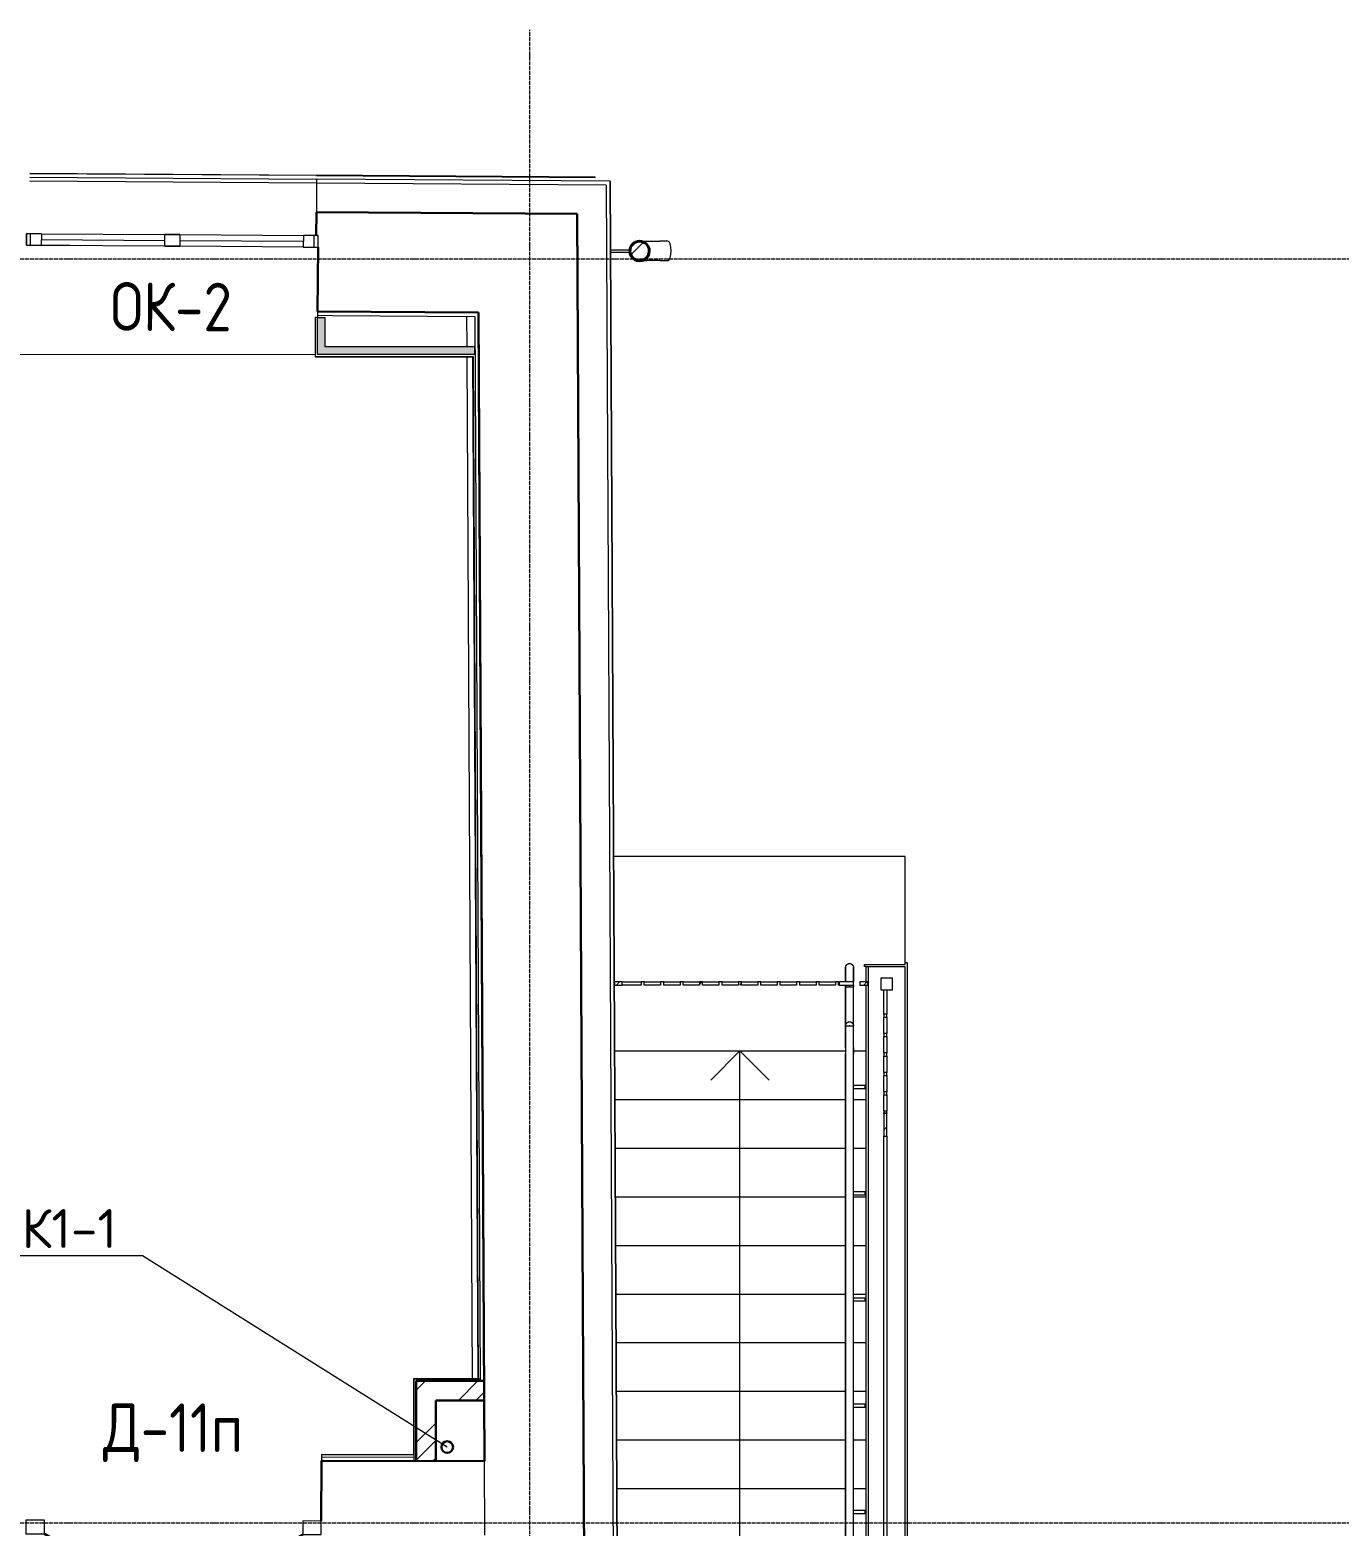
# Model space of a CAD drawing. Header units: millimetres. Extents: x -10178924 to 11692288, y -947381 to 58396.
# Drawn here: x 428 to 7164, y -55340 to -47645 of the extents above; entities that cross this region are included whole.
import ezdxf
from ezdxf import colors
from ezdxf.entities.mleader import LeaderData, LeaderLine
from ezdxf.math import Vec2, Vec3

# ---------------------------------------------------------------- set-up
doc = ezdxf.new("R2010")
doc.units = ezdxf.units.MM
doc.linetypes.add('ADSK_Линия сетки', pattern=[25, 20, -2.5, 0, -2.5])
for name, color, linetype, lineweight in [('!К1', 32, 'Continuous', 30), ('_ Окна', 7, 'Continuous', 9), ('Выноски ВК', 7, 'Continuous', 0), ('Двери', 7, 'Continuous', 9), ('Лестницы', 7, 'Continuous', 9), ('Марки дверей', 7, 'Continuous', 20), ('Марки окон', 7, 'Continuous', 20), ('Обобщенные модели', 7, 'Continuous', 18), ('Ограждение', 7, 'Continuous', 9), ('Окна', 7, 'Continuous', 9), ('Оси', 253, 'Continuous', 9), ('Перекрытие', 7, 'Continuous', 18), ('Стены внутренние', 7, 'Continuous', 18), ('Стены наружные', 7, 'Continuous', 18), ('Стены несущие', 7, 'Continuous', 30), ('Стены отделка', 7, 'Continuous', 30), ('Стены штриховка', 7, 'Continuous', 9), ('Стрелки вверх', 7, 'Continuous', 18), ('ШТРИХОВКА', 252, 'Continuous', 15)]:
    doc.layers.add(name, color=color, linetype=linetype, lineweight=lineweight)
doc.styles.add('GOST Common_2', font='GOST_Common.ttf', dxfattribs={"width": 0.9, "height": 250})
doc.styles.add('PDF ISOCPEUR', font='isocpeur.ttf')
pattern_1 = [(45, (0, 0), (-106.066, 106.066), [])]
pattern_2 = [(45, (-32053.86, -66750), (-269.4077, 269.4077), []), (45, (-31964.06, -66750), (-269.4077, 269.4077), []), (45, (-31874.26, -66750), (-269.4077, 269.4077), []), (45, (-31784.46, -66750), (-269.4077, 269.4077), [])]

# ---------------------------------------------------------------- blocks, each defined once
blk = doc.blocks.new('оси')
at = {"layer": 'Оси', "linetype": 'ADSK_Линия сетки'}
for p, q in [((9500, -2196.5), (9500, 46378)), ((-3614.3, 45200), (62615.4, 45200)), ((-3614.3, 38700), (62615.4, 38700))]:
    blk.add_line(p, q, dxfattribs=at)
blk = doc.blocks.new('Водосток - Тип 1 _карниз больше 490мм_-5145492-План 1-го этажа')
at = {"layer": 'Обобщенные модели', "lineweight": 9}
h = blk.add_hatch(dxfattribs=at)
h.set_pattern_fill('FP_21', color=256, style=0, pattern_type=2)
h.set_pattern_definition([(134.709, (43192.47, -3623.99), (-106.60335, -105.52595), [])])
h.paths.add_polyline_path([(173.7, 148.9), (173.7, 171.1), (164.1, 191.2), (144.7, 205.5), (125, 210), (102.3, 204.3), (85.9, 191.2), (76.3, 171.1), (77.4, 146.5), (85.9, 128.8), (103.3, 115), (125, 110), (146.7, 115), (164.1, 128.8), (173.6, 148.6)])
at = {"layer": 'Обобщенные модели'}
for p, q in [((75, 306.2), (75, 263.6)), ((175, 263.6), (175, 306.2)), ((120, 109.1), (120, 11)), ((130, 11), (130, 109.1))]:
    blk.add_line(p, q, dxfattribs=at)
at = {"layer": 'Обобщенные модели', "flags": 128}
for points in [[(75, 173), (75, 174.3), (75, 177), (75, 179.8), (75, 182.9), (75, 186.2), (75, 189.7), (75, 193.4), (75, 197.2), (75, 201.3), (75, 205.5), (75, 209.9), (75, 214.4), (75, 219.1), (75, 224), (75, 229), (75, 234.1), (75, 239.3), (75, 244.6), (75, 250.1), (75, 255.6), (75, 261.3), (75, 263.6)], [(175, 263.6), (175, 258), (175, 252.4), (175, 246.9), (175, 241.5), (175, 236.2), (175, 231.1), (175, 226), (175, 221.1), (175, 216.4), (175, 211.8), (175, 207.3), (175, 203), (175, 198.9), (175, 194.9), (175, 191.2), (175, 187.6), (175, 184.3), (175, 181.1), (175, 178.1), (175, 175.4), (175, 173)]]:
    blk.add_lwpolyline(points, dxfattribs=at)
at = {"layer": 'Обобщенные модели'}
for start, end in [(90, 270), (270, 90)]:
    blk.add_arc((125, 160), 52, start, end, dxfattribs=at)
at = {"layer": 'Обобщенные модели', "lineweight": 40}
for start, end in [(90, 270), (270, 90)]:
    blk.add_arc((125, 160), 50, start, end, dxfattribs=at)
at = {"layer": 'Обобщенные модели'}
for start_param, end_param in [(4.712389, 6.283185), (3.141593, 4.712389)]:
    blk.add_ellipse((125, 306.2), major_axis=(-50, 0), ratio=0.309017, start_param=start_param, end_param=end_param, dxfattribs=at)
blk = doc.blocks.new('Дверь-Alumark_двупольная с глухим окном_S70 - 1520х2200 _алюм_ост_ Д11п-6262946-План 1-го этажа')
at = {"layer": 'Двери', "lineweight": 30}
for p, q in [((-540, 190), (165.8, 597.5)), ((790, 190), (344, 447.5))]:
    blk.add_line(p, q, dxfattribs=at)
at = {"layer": 'Двери'}
for p, q in [((-635, 190), (-635, 120)), ((-540, 190), (-635, 190)), ((-540, 120), (-540, 190)), ((790, 190), (790, 120)), ((885, 190), (790, 190)), ((885, 120), (885, 190)), ((-635, 120), (-540, 120)), ((790, 120), (885, 120))]:
    blk.add_line(p, q, dxfattribs=at)
blk = doc.blocks.new('окна_rehau_двупольное_2_фрамуги - 1460х2440 _нов_-2129136-План 1-го этажа')
at = {"layer": '_ Окна', "lineweight": 18}
for p, q in [((-750, 75), (-750, 135)), ((-750, 135), (-674, 135)), ((-674, 135), (-674, 75)), ((-38, 75), (-38, 135)), ((-38, 135), (38, 135)), ((38, 135), (38, 75)), ((674, 135), (674, 75)), ((750, 135), (674, 135)), ((750, 75), (750, 135)), ((-674, 75), (-750, 75)), ((38, 75), (-38, 75)), ((674, 75), (750, 75))]:
    blk.add_line(p, q, dxfattribs=at)
at = {"layer": '_ Окна'}
for p, q in [((-730, 75), (-730, 135)), ((-674, 105), (-38, 105)), ((38, 105), (674, 105)), ((730, 75), (730, 135))]:
    blk.add_line(p, q, dxfattribs=at)
at = {"layer": 'Окна'}
for p, q in [((-750, 135), (-750, 75)), ((-674, 135), (-750, 135)), ((-674, 135), (-38, 135)), ((38, 135), (-38, 135)), ((38, 135), (674, 135)), ((750, 135), (674, 135)), ((750, 75), (750, 135)), ((-750, 75), (-674, 75)), ((-38, 75), (-674, 75)), ((-38, 75), (38, 75)), ((674, 75), (38, 75)), ((674, 75), (750, 75))]:
    blk.add_line(p, q, dxfattribs=at)
blk = doc.blocks.new('Ограждение 5 - Ограждение 1-6938385-План 1-го этажа')
at = {"layer": 'Ограждение'}
h = blk.add_hatch(dxfattribs=at)
h.set_pattern_fill('FP_23', color=256, style=0, pattern_type=2)
h.set_pattern_definition(pattern_1)
h.paths.add_polyline_path([(4731.5, 39310.6), (4739, 39310.6), (4739, 39326.6), (4699, 39326.6), (4699, 39310.6)])
h.paths.add_polyline_path([(4666.5, 39310.6), (4666.5, 39326.6), (4592.7, 39326.6), (4592.7, 39310.6), (4665.3, 39310.6)])
h.paths.add_polyline_path([(3453.4, 39310.6), (3475.1, 39310.6), (3475.1, 39326.6), (3435.1, 39326.6), (3435.2, 39310.6)])
h = blk.add_hatch(dxfattribs=at)
h.set_pattern_fill('FP_23', color=256, style=0, pattern_type=2)
h.set_pattern_definition(pattern_1)
h.paths.add_polyline_path([(3673.1, 39310.6), (3689.1, 39310.6), (3689.1, 39326.6), (3673.1, 39326.6)])
h.paths.add_polyline_path([(3573.1, 39310.6), (3589.1, 39310.6), (3589.1, 39326.6), (3573.1, 39326.6)])
h.paths.add_polyline_path([(4389.1, 39310.6), (4389.1, 39326.6), (4373.1, 39326.6), (4373.1, 39310.6)])
h.paths.add_polyline_path([(3773.1, 39310.6), (3789.1, 39310.6), (3789.1, 39326.6), (3773.1, 39326.6)])
h.paths.add_polyline_path([(3873.1, 39310.6), (3889.1, 39310.6), (3889.1, 39326.6), (3873.1, 39326.6)])
h.paths.add_polyline_path([(4589.1, 39310.6), (4589.1, 39326.6), (4573.1, 39326.6), (4573.1, 39310.6)])
h.paths.add_polyline_path([(4073.1, 39310.6), (4089.1, 39310.6), (4089.1, 39326.6), (4073.1, 39326.6)])
h.paths.add_polyline_path([(4489.1, 39310.6), (4489.1, 39326.6), (4473.1, 39326.6), (4473.1, 39310.6)])
h.paths.add_polyline_path([(3989.1, 39310.6), (3989.1, 39326.6), (3973.1, 39326.6), (3973.1, 39310.6)])
h.paths.add_polyline_path([(4273.1, 39310.6), (4289.1, 39310.6), (4289.1, 39326.6), (4273.1, 39326.6)])
h.paths.add_polyline_path([(4189.1, 39310.6), (4189.1, 39326.6), (4173.1, 39326.6), (4173.1, 39310.6)])
h = blk.add_hatch(dxfattribs=at)
h.set_pattern_fill('FP_23', color=256, style=0, pattern_type=2)
h.set_pattern_definition(pattern_1)
h.paths.add_polyline_path([(4837.5, 38534), (4837.5, 38650.8), (4821.5, 38650.8), (4821.5, 38534)])
at = {"layer": 'Ограждение', "lineweight": 18}
for p, q in [((3475.1, 39326.6), (3435.1, 39326.6)), ((3435.1, 39326.6), (3435.1, 39310.6)), ((3475.1, 39310.6), (3475.1, 39326.6)), ((3589.1, 39326.6), (3573.1, 39326.6)), ((3573.1, 39326.6), (3573.1, 39310.6)), ((3589.1, 39310.6), (3589.1, 39326.6)), ((3689.1, 39326.6), (3673.1, 39326.6)), ((3673.1, 39326.6), (3673.1, 39310.6)), ((3689.1, 39310.6), (3689.1, 39326.6)), ((3789.1, 39326.6), (3773.1, 39326.6)), ((3773.1, 39326.6), (3773.1, 39310.6)), ((3789.1, 39310.6), (3789.1, 39326.6)), ((3889.1, 39326.6), (3873.1, 39326.6)), ((3873.1, 39326.6), (3873.1, 39310.6)), ((3889.1, 39310.6), (3889.1, 39326.6)), ((3989.1, 39326.6), (3973.1, 39326.6)), ((3973.1, 39326.6), (3973.1, 39310.6)), ((3989.1, 39310.6), (3989.1, 39326.6)), ((4089.1, 39326.6), (4073.1, 39326.6)), ((4073.1, 39326.6), (4073.1, 39310.6)), ((4089.1, 39310.6), (4089.1, 39326.6)), ((4189.1, 39326.6), (4173.1, 39326.6)), ((4173.1, 39326.6), (4173.1, 39310.6)), ((4189.1, 39310.6), (4189.1, 39326.6)), ((4289.1, 39326.6), (4273.1, 39326.6)), ((4273.1, 39326.6), (4273.1, 39310.6)), ((4289.1, 39310.6), (4289.1, 39326.6)), ((4389.1, 39326.6), (4373.1, 39326.6)), ((4373.1, 39326.6), (4373.1, 39310.6)), ((4389.1, 39310.6), (4389.1, 39326.6)), ((4489.1, 39326.6), (4473.1, 39326.6)), ((4473.1, 39326.6), (4473.1, 39310.6)), ((4489.1, 39310.6), (4489.1, 39326.6)), ((4589.1, 39326.6), (4573.1, 39326.6)), ((4573.1, 39326.6), (4573.1, 39310.6)), ((4589.1, 39310.6), (4589.1, 39326.6)), ((4666.5, 39326.6), (4592.7, 39326.6)), ((4592.7, 39326.6), (4592.7, 39310.6)), ((4666.5, 39310.6), (4666.5, 39326.6)), ((4739, 39326.6), (4699, 39326.6)), ((4699, 39326.6), (4699, 39310.6)), ((4739, 39310.6), (4739, 39326.6)), ((4865.9, 39346.6), (4805.9, 39346.6)), ((4805.9, 39346.6), (4805.9, 39286.6)), ((4865.9, 39286.6), (4865.9, 39346.6)), ((3435.1, 39310.6), (3475.1, 39310.6)), ((4592.7, 39310.6), (4666.5, 39310.6)), ((4699, 39310.6), (4739, 39310.6)), ((4805.9, 39286.6), (4865.9, 39286.6)), ((4837.5, 39161.4), (4821.5, 39161.4)), ((4821.5, 39161.4), (4821.5, 39145.4)), ((4821.5, 39145.4), (4837.5, 39145.4)), ((4837.5, 39145.4), (4837.5, 39161.4)), ((4837.5, 39061.4), (4821.5, 39061.4)), ((4821.5, 39061.4), (4821.5, 39045.4)), ((4821.5, 39045.4), (4837.5, 39045.4)), ((4837.5, 39045.4), (4837.5, 39061.4)), ((4837.5, 38961.4), (4821.5, 38961.4)), ((4821.5, 38961.4), (4821.5, 38945.4)), ((4821.5, 38945.4), (4837.5, 38945.4)), ((4837.5, 38945.4), (4837.5, 38961.4)), ((4837.5, 38861.4), (4821.5, 38861.4)), ((4821.5, 38861.4), (4821.5, 38845.4)), ((4837.5, 38845.4), (4837.5, 38861.4)), ((4821.5, 38845.4), (4837.5, 38845.4)), ((4837.5, 38761.4), (4821.5, 38761.4)), ((4821.5, 38761.4), (4821.5, 38745.4)), ((4821.5, 38745.4), (4837.5, 38745.4)), ((4837.5, 38745.4), (4837.5, 38761.4)), ((4837.5, 38661.4), (4821.5, 38661.4)), ((4821.5, 38661.4), (4821.5, 38653.6)), ((4821.5, 38653.6), (4837.5, 38653.6)), ((4837.5, 38650.8), (4821.5, 38650.8)), ((4821.5, 38650.8), (4821.5, 38534)), ((4837.5, 38653.6), (4837.5, 38661.4)), ((4837.5, 38534), (4837.5, 38650.8)), ((4821.5, 38534), (4837.5, 38534))]:
    blk.add_line(p, q, dxfattribs=at)
at = {"layer": 'Ограждение'}
for p, q in [((3475.1, 39326.6), (3573.1, 39326.6)), ((3589.1, 39326.6), (3673.1, 39326.6)), ((3689.1, 39326.6), (3773.1, 39326.6)), ((3789.1, 39326.6), (3873.1, 39326.6)), ((3889.1, 39326.6), (3973.1, 39326.6)), ((3989.1, 39326.6), (4073.1, 39326.6)), ((4089.1, 39326.6), (4173.1, 39326.6)), ((4189.1, 39326.6), (4273.1, 39326.6)), ((4289.1, 39326.6), (4373.1, 39326.6)), ((4389.1, 39326.6), (4473.1, 39326.6)), ((4489.1, 39326.6), (4573.1, 39326.6)), ((4589.1, 39326.6), (4592.7, 39326.6)), ((3573.1, 39310.6), (3475.1, 39310.6)), ((3673.1, 39310.6), (3589.1, 39310.6)), ((3773.1, 39310.6), (3689.1, 39310.6)), ((3873.1, 39310.6), (3789.1, 39310.6)), ((3973.1, 39310.6), (3889.1, 39310.6)), ((4073.1, 39310.6), (3989.1, 39310.6)), ((4173.1, 39310.6), (4089.1, 39310.6)), ((4273.1, 39310.6), (4189.1, 39310.6)), ((4373.1, 39310.6), (4289.1, 39310.6)), ((4473.1, 39310.6), (4389.1, 39310.6)), ((4573.1, 39310.6), (4489.1, 39310.6)), ((4592.7, 39310.6), (4589.1, 39310.6)), ((4821.5, 39161.4), (4821.5, 39286.6)), ((4837.5, 39286.6), (4837.5, 39161.4)), ((4821.5, 39061.4), (4821.5, 39145.4)), ((4837.5, 39145.4), (4837.5, 39061.4)), ((4821.5, 38961.4), (4821.5, 39045.4)), ((4837.5, 39045.4), (4837.5, 38961.4)), ((4821.5, 38861.4), (4821.5, 38945.4)), ((4837.5, 38945.4), (4837.5, 38861.4)), ((4821.5, 38761.4), (4821.5, 38845.4)), ((4837.5, 38845.4), (4837.5, 38761.4)), ((4821.5, 38661.4), (4821.5, 38745.4)), ((4837.5, 38745.4), (4837.5, 38661.4)), ((4821.5, 38650.8), (4821.5, 38653.6)), ((4837.5, 38653.6), (4837.5, 38650.8)), ((4821.5, 36053.7), (4821.5, 38534)), ((4837.5, 38534), (4837.5, 36053.7)), ((4821.5, 36055.5), (4805.9, 36055.5)), ((4805.9, 36055.5), (4805.9, 35995.5)), ((4821.5, 36053.7), (4837.5, 36053.7)), ((4865.9, 36055.5), (4837.5, 36055.5)), ((4865.9, 35995.5), (4865.9, 36055.5)), ((4805.9, 35995.5), (4865.9, 35995.5)), ((4821.5, 33735.8), (4821.5, 35995.5)), ((4837.5, 35995.5), (4837.5, 33735.8)), ((3465.9, 33769.2), (3463.4, 33769.2)), ((3463.7, 33709.2), (3465.9, 33709.2)), ((3465.9, 33709.2), (3465.9, 33769.2)), ((3465.9, 33746.9), (4805.9, 33746.9)), ((3466, 33746.6), (4805.9, 33746.6)), ((3466, 33746.6), (3466, 33730.6)), ((4805.9, 33730.6), (3466, 33730.6)), ((4865.9, 33769.2), (4805.9, 33769.2)), ((4805.9, 33769.2), (4805.9, 33709.2)), ((4805.9, 33709.2), (4865.9, 33709.2)), ((4821.5, 33735.8), (4837.5, 33735.8)), ((4865.9, 33709.2), (4865.9, 33769.2))]:
    blk.add_line(p, q, dxfattribs=at)
blk = doc.blocks.new('Тип верхнего поручня - Верхний поручень_Внутренний_-6947283-План 1-го этажа')
at = {"layer": 'Ограждение'}
for p, q in [((4625.3, 39301.6), (4625.3, 39101.6)), ((4647.6, 39301.6), (4642.9, 39301.6)), ((4665.3, 39101.6), (4665.3, 39301.6)), ((4625.3, 39101.6), (4625.3, 38989.1)), ((4665.3, 38989.1), (4665.3, 39101.6)), ((4625.3, 38970.4), (4625.3, 36026.6)), ((4665.3, 36026.6), (4665.3, 38970.4)), ((4625.3, 36010.6), (4625.3, 35247.8)), ((4665.3, 35247.8), (4665.3, 36010.6)), ((4625.3, 35204), (4625.3, 35021.6)), ((4665.3, 35021.6), (4665.3, 35204)), ((4642.9, 35021.6), (4647.6, 35021.6))]:
    blk.add_line(p, q, dxfattribs=at)
at = {"layer": 'Ограждение', "flags": 128}
for points in [[(4625.3, 38989.1), (4625.3, 38987.9), (4625.3, 38986.7), (4625.3, 38985.5), (4625.3, 38984.3), (4625.3, 38983.2), (4625.3, 38982), (4625.3, 38980.8), (4625.3, 38979.7), (4625.3, 38978.5), (4625.3, 38977.4), (4625.3, 38976.3), (4625.3, 38975.3), (4625.3, 38974.2), (4625.3, 38973.2), (4625.3, 38972.2), (4625.3, 38971.2), (4625.3, 38970.4)], [(4665.3, 38970.4), (4665.3, 38971.3), (4665.3, 38972.3), (4665.3, 38973.3), (4665.3, 38974.3), (4665.3, 38975.4), (4665.3, 38976.5), (4665.3, 38977.6), (4665.3, 38978.7), (4665.3, 38979.8), (4665.3, 38981), (4665.3, 38982.1), (4665.3, 38983.3), (4665.3, 38984.5), (4665.3, 38985.7), (4665.3, 38986.9), (4665.3, 38988.1), (4665.3, 38989.1)], [(4625.3, 35204), (4625.3, 35206.8), (4625.3, 35209.6), (4625.3, 35212.4), (4625.3, 35215.2), (4625.3, 35217.9), (4625.3, 35220.7), (4625.3, 35223.4), (4625.3, 35226.1), (4625.3, 35228.7), (4625.3, 35231.3), (4625.3, 35233.8), (4625.3, 35236.4), (4625.3, 35238.8), (4625.3, 35241.2), (4625.3, 35243.6), (4625.3, 35245.8), (4625.3, 35247.8)], [(4665.3, 35247.8), (4665.3, 35245.5), (4665.3, 35243.3), (4665.3, 35240.9), (4665.3, 35238.5), (4665.3, 35236), (4665.3, 35233.5), (4665.3, 35231), (4665.3, 35228.3), (4665.3, 35225.7), (4665.3, 35223), (4665.3, 35220.3), (4665.3, 35217.6), (4665.3, 35214.8), (4665.3, 35212), (4665.3, 35209.3), (4665.3, 35206.5), (4665.3, 35204)]]:
    blk.add_lwpolyline(points, dxfattribs=at)
blk = doc.blocks.new('Тип верхнего поручня - D40 шаг 200-V91-План 1-го этажа')
at = {"layer": 'Ограждение'}
for p, q in [((0, 2.3), (0, 0)), ((0, 0), (0, -2.3))]:
    blk.add_line(p, q, dxfattribs=at)
at = {"layer": 'Ограждение', "flags": 128}
for points in [[(0, 20), (4, 20), (8, 20)], [(9, 20), (5.1, 20), (1.1, 20), (0, 20)], [(25, 20), (27.6, 20), (31.5, 20), (35.2, 20), (38.9, 20), (42.6, 20), (46.2, 20), (49.7, 20), (53.1, 20), (56.5, 20), (59.7, 20), (62.9, 20), (65.9, 20), (68.9, 20), (71.7, 20), (74.5, 20), (77.1, 20), (79.6, 20), (81.9, 20), (84.1, 20), (86.2, 20), (88.2, 20), (90, 20), (91.7, 20), (93.2, 20), (94.6, 20), (95.8, 20), (96.9, 20), (97.8, 20), (98.5, 20), (99.1, 20), (99.6, 20), (99.9, 20), (100, 20), (100, 20)], [(100, 20), (99.9, 20), (99.7, 20), (99.3, 20), (98.7, 20), (98, 20), (97.1, 20), (96.1, 20), (94.9, 20), (93.6, 20), (92.1, 20), (90.5, 20), (88.7, 20), (86.8, 20), (84.7, 20), (82.5, 20), (80.2, 20), (77.8, 20), (75.2, 20), (72.5, 20), (69.7, 20), (66.7, 20), (63.7, 20), (60.6, 20), (57.4, 20), (54, 20), (50.6, 20), (47.1, 20), (43.6, 20), (39.9, 20), (36.2, 20), (32.5, 20), (28.7, 20), (25, 20)], [(100, 20), (100.8, 20), (101.6, 19.9), (102.4, 19.9), (103.2, 19.7), (104, 19.6), (104.8, 19.4), (105.5, 19.2), (106.3, 19), (107, 18.7), (107.8, 18.4), (108.5, 18.1), (109.2, 17.7), (109.9, 17.4), (110.6, 16.9), (111.3, 16.5), (111.9, 16), (112.6, 15.6), (113.2, 15), (113.8, 14.5), (114.3, 13.9), (114.9, 13.3), (115.4, 12.7), (115.9, 12.1), (116.4, 11.5), (116.8, 10.8), (117.2, 10.1), (117.6, 9.4), (118, 8.7), (118.3, 8), (118.6, 7.2), (118.9, 6.5), (119.2, 5.7), (119.4, 5), (119.6, 4.2), (119.7, 3.4), (119.8, 2.6), (119.9, 1.8), (120, 1), (120, 0.2), (120, 0)], [(120, 0), (120, -0.8), (119.9, -1.6), (119.9, -2.4), (119.7, -3.2), (119.6, -4), (119.4, -4.8), (119.2, -5.5), (119, -6.3), (118.7, -7), (118.4, -7.8), (118.1, -8.5), (117.7, -9.2), (117.4, -9.9), (116.9, -10.6), (116.5, -11.3), (116, -11.9), (115.6, -12.6), (115, -13.2), (114.5, -13.8), (113.9, -14.3), (113.3, -14.9), (112.7, -15.4), (112.1, -15.9), (111.5, -16.4), (110.8, -16.8), (110.1, -17.2), (109.4, -17.6), (108.7, -18), (108, -18.3), (107.2, -18.6), (106.5, -18.9), (105.7, -19.2), (105, -19.4), (104.2, -19.6), (103.4, -19.7), (102.6, -19.8), (101.8, -19.9), (101, -20), (100.2, -20), (100, -20)], [(0, -20), (4, -20), (8, -20)], [(9, -20), (5.1, -20), (1.1, -20), (0, -20)], [(25, -20), (27.6, -20), (31.5, -20), (35.2, -20), (38.9, -20), (42.6, -20), (46.2, -20), (49.7, -20), (53.1, -20), (56.5, -20), (59.7, -20), (62.9, -20), (65.9, -20), (68.9, -20), (71.7, -20), (74.5, -20), (77.1, -20), (79.6, -20), (81.9, -20), (84.1, -20), (86.2, -20), (88.2, -20), (90, -20), (91.7, -20), (93.2, -20), (94.6, -20), (95.8, -20), (96.9, -20), (97.8, -20), (98.5, -20), (99.1, -20), (99.6, -20), (99.9, -20), (100, -20), (100, -20)], [(100, -20), (99.9, -20), (99.7, -20), (99.3, -20), (98.7, -20), (98, -20), (97.1, -20), (96.1, -20), (94.9, -20), (93.6, -20), (92.1, -20), (90.5, -20), (88.7, -20), (86.8, -20), (84.7, -20), (82.5, -20), (80.2, -20), (77.8, -20), (75.2, -20), (72.5, -20), (69.7, -20), (66.7, -20), (63.7, -20), (60.6, -20), (57.4, -20), (54, -20), (50.6, -20), (47.1, -20), (43.6, -20), (39.9, -20), (36.2, -20), (32.5, -20), (28.7, -20), (25, -20)]]:
    blk.add_lwpolyline(points, dxfattribs=at)
blk = doc.blocks.new('Тип верхнего поручня - Верхний поручень_Внутренний_-V92-План 1-го этажа')
at = {"layer": 'Ограждение'}
for p, q in [((4625.3, 39301.6), (4665.3, 39301.6)), ((4625.3, 38989.1), (4625.3, 39301.6)), ((4665.3, 38989.1), (4665.3, 39301.6)), ((4625.3, 38989.1), (4625.3, 38957.9)), ((4625.3, 36026.6), (4625.3, 38957.9)), ((4665.3, 38989.1), (4665.3, 38957.9)), ((4665.3, 36026.6), (4665.3, 38957.9)), ((4625.3, 35235.3), (4625.3, 36010.6)), ((4665.3, 35235.3), (4665.3, 36010.6)), ((4625.3, 35204), (4625.3, 35235.3)), ((4625.3, 35021.6), (4625.3, 35204)), ((4665.3, 35204), (4665.3, 35235.3)), ((4665.3, 35021.6), (4665.3, 35204)), ((4625.3, 35021.6), (4665.3, 35021.6))]:
    blk.add_line(p, q, dxfattribs=at)
blk = doc.blocks.new('Тип перил - Перила_Внутренний_-6947296-План 1-го этажа')
at = {"layer": 'Ограждение'}
for p, q in [((4625.3, 39101.6), (4625.3, 38989.1)), ((4647.6, 39101.6), (4642.9, 39101.6)), ((4665.3, 38989.1), (4665.3, 39101.6)), ((4625.3, 38970.4), (4625.3, 36026.6)), ((4665.3, 36026.6), (4665.3, 38970.4)), ((4625.3, 36010.6), (4625.3, 35221.6)), ((4665.3, 35221.6), (4665.3, 36010.6))]:
    blk.add_line(p, q, dxfattribs=at)
at = {"layer": 'Ограждение', "flags": 128}
for points in [[(4625.3, 38989.1), (4625.3, 38987.9), (4625.3, 38986.7), (4625.3, 38985.5), (4625.3, 38984.3), (4625.3, 38983.2), (4625.3, 38982), (4625.3, 38980.8), (4625.3, 38979.7), (4625.3, 38978.5), (4625.3, 38977.4), (4625.3, 38976.3), (4625.3, 38975.3), (4625.3, 38974.2), (4625.3, 38973.2), (4625.3, 38972.2), (4625.3, 38971.2), (4625.3, 38970.4)], [(4665.3, 38970.4), (4665.3, 38971.3), (4665.3, 38972.3), (4665.3, 38973.3), (4665.3, 38974.3), (4665.3, 38975.4), (4665.3, 38976.5), (4665.3, 38977.6), (4665.3, 38978.7), (4665.3, 38979.8), (4665.3, 38981), (4665.3, 38982.1), (4665.3, 38983.3), (4665.3, 38984.5), (4665.3, 38985.7), (4665.3, 38986.9), (4665.3, 38988.1), (4665.3, 38989.1)]]:
    blk.add_lwpolyline(points, dxfattribs=at)
blk = doc.blocks.new('Тип перил - D40-V94-План 1-го этажа')
at = {"layer": 'Ограждение', "flags": 128}
for points in [[(0, 20), (0.8, 20), (1.6, 19.9), (2.4, 19.9), (3.2, 19.7), (4, 19.6), (4.8, 19.4), (5.5, 19.2), (6.3, 19), (7, 18.7), (7.8, 18.4), (8.5, 18.1), (9.2, 17.7), (9.9, 17.4), (10.6, 16.9), (11.3, 16.5), (11.9, 16), (12.6, 15.6), (13.2, 15), (13.8, 14.5), (14.3, 13.9), (14.9, 13.3), (15.4, 12.7), (15.9, 12.1), (16.4, 11.5), (16.8, 10.8), (17.2, 10.1), (17.6, 9.4), (18, 8.7), (18.3, 8), (18.6, 7.2), (18.9, 6.5), (19.2, 5.7), (19.4, 5), (19.6, 4.2), (19.7, 3.4), (19.8, 2.6), (19.9, 1.8), (20, 1), (20, 0.2)], [(20, -0.8), (19.9, -1.6), (19.9, -2.4), (19.7, -3.2), (19.6, -4), (19.4, -4.8), (19.2, -5.5), (19, -6.3), (18.7, -7), (18.4, -7.8), (18.1, -8.5), (17.7, -9.2), (17.4, -9.9), (16.9, -10.6), (16.5, -11.3), (16, -11.9), (15.6, -12.6), (15, -13.2), (14.5, -13.8), (13.9, -14.3), (13.3, -14.9), (12.7, -15.4), (12.1, -15.9), (11.5, -16.4), (10.8, -16.8), (10.1, -17.2), (9.4, -17.6), (8.7, -18), (8, -18.3), (7.2, -18.6), (6.5, -18.9), (5.7, -19.2), (5, -19.4), (4.2, -19.6), (3.4, -19.7), (2.6, -19.8), (1.8, -19.9), (1, -20), (0.2, -20), (0, -20)]]:
    blk.add_lwpolyline(points, dxfattribs=at)
blk = doc.blocks.new('Тип перил - Перила_Внутренний_-V95-План 1-го этажа')
at = {"layer": 'Ограждение'}
for p, q in [((4625.3, 39101.6), (4665.3, 39101.6)), ((4625.3, 38989.1), (4625.3, 39101.6)), ((4665.3, 38989.1), (4665.3, 39101.6)), ((4625.3, 38989.1), (4625.3, 38957.9)), ((4625.3, 36026.6), (4625.3, 38957.9)), ((4665.3, 38989.1), (4665.3, 38957.9)), ((4665.3, 36026.6), (4665.3, 38957.9)), ((4625.3, 35221.6), (4625.3, 36010.6)), ((4665.3, 35221.6), (4665.3, 36010.6)), ((4625.3, 35221.6), (4635.6, 35221.6)), ((4654.9, 35221.6), (4665.3, 35221.6))]:
    blk.add_line(p, q, dxfattribs=at)
blk = doc.blocks.new('ADSK_Ограждение_Опоры_Г_образная - D15 высота60 консоль80-V89-План 1-го этажа')
at = {"layer": 'Ограждение'}
for p, q in [((-7.5, 80), (-7.5, 20)), ((0, 80), (-7.5, 80)), ((7.5, 80), (0, 80)), ((7.5, 20), (7.5, 80))]:
    blk.add_line(p, q, dxfattribs=at)
blk = doc.blocks.new('1 этаж')
at = {"layer": 'Стены внутренние'}
for points in [[(1907.8, -24156.3), (1947.8, -24156.3), (1947.8, -24006.9), (1907.8, -24006.9), (1907.8, -24034)], [(2717, -24196.3), (2716.7, -24156.3), (1907.8, -24156.3), (1907.8, -24196.3), (2716.7, -24196.3)]]:
    blk.add_hatch(color=256, dxfattribs=at).paths.add_polyline_path(points)
at = {"layer": 'Стены внутренние', "lineweight": 9}
h = blk.add_hatch(dxfattribs=at)
h.set_pattern_fill('ANSI34', color=256, scale=20, style=0)
h.set_pattern_definition(pattern_2)
h.paths.add_polyline_path([(2415.9, -29887.5), (2515.9, -29887.8), (2515.9, -29475.3), (2415.9, -29475.3)])
h = blk.add_hatch(dxfattribs=at)
h.set_pattern_fill('ANSI34', color=256, scale=20, style=0)
h.set_pattern_definition(pattern_2)
h.paths.add_polyline_path([(2765.1, -29575.3), (2764.6, -29475.3), (2515.9, -29475.3), (2515.9, -29575.3)])
at = {"layer": 'Лестницы'}
for p, q in [((3437, -27778.4), (4625.3, -27778.4)), ((4664.7, -27778.4), (4731.5, -27778.4)), ((3438.2, -28028.4), (4625.3, -28028.4)), ((3438.2, -28028.4), (4625.3, -28028.4)), ((4665.3, -28028.4), (4731.5, -28028.4)), ((4665.3, -28028.4), (4731.5, -28028.4)), ((3439.5, -28278.4), (4625.3, -28278.4)), ((3439.5, -28278.4), (4625.3, -28278.4)), ((4665.3, -28278.4), (4731.5, -28278.4)), ((4665.3, -28278.4), (4731.5, -28278.4)), ((3440.8, -28528.4), (4625.3, -28528.4)), ((3440.8, -28528.4), (4625.3, -28528.4)), ((4665.3, -28528.4), (4731.5, -28528.4)), ((4665.3, -28528.4), (4731.5, -28528.4)), ((3442, -28778.4), (4625.3, -28778.4)), ((3442, -28778.4), (4625.3, -28778.4)), ((4665.3, -28778.4), (4731.5, -28778.4)), ((4665.3, -28778.4), (4731.5, -28778.4)), ((3443.3, -29028.4), (4625.3, -29028.4)), ((3443.3, -29028.4), (4625.3, -29028.4)), ((4665.3, -29028.4), (4731.5, -29028.4)), ((4665.3, -29028.4), (4731.5, -29028.4)), ((3444.6, -29278.4), (4625.3, -29278.4)), ((3444.6, -29278.4), (4625.3, -29278.4)), ((4665.3, -29278.4), (4731.5, -29278.4)), ((4665.3, -29278.4), (4731.5, -29278.4)), ((3445.8, -29528.4), (4625.3, -29528.4)), ((3445.8, -29528.4), (4625.3, -29528.4)), ((4665.3, -29528.4), (4731.5, -29528.4)), ((4665.3, -29528.4), (4731.5, -29528.4)), ((3447.1, -29778.4), (4625.3, -29778.4)), ((3447.1, -29778.4), (4625.3, -29778.4)), ((4665.3, -29778.4), (4731.5, -29778.4)), ((4665.3, -29778.4), (4731.5, -29778.4)), ((3448.4, -30028.4), (4625.3, -30028.4)), ((3448.4, -30028.4), (4625.3, -30028.4)), ((4665.3, -30028.4), (4731.5, -30028.4)), ((4665.3, -30028.4), (4731.5, -30028.4))]:
    blk.add_line(p, q, dxfattribs=at)
at = {"layer": 'Перекрытие'}
for p, q in [((633.7, -23636.1), (413.6, -23636.1)), ((1909.6, -23779.6), (1909.6, -23644.6)), ((1909.6, -24006.9), (1909.6, -23994.6)), ((-2560.9, -24189.8), (1895.8, -24196)), ((4931.5, -26778.4), (3431.9, -26778.4)), ((4931.5, -27323.4), (4931.5, -26778.4)), ((3437, -27778.4), (4625.3, -27778.4)), ((4664.7, -27778.4), (4731.5, -27778.4))]:
    blk.add_line(p, q, dxfattribs=at)
at = {"layer": 'Стены внутренние'}
for p, q in [((2677.5, -24156.3), (2676.7, -23999.8)), ((2704.5, -29465.3), (2677.8, -24208.3)), ((4731.5, -27423.4), (4731.5, -27343.4)), ((4731.5, -27343.4), (4931.5, -27343.4)), ((4731.5, -30723.4), (4731.5, -27439.4)), ((2704.6, -29475.5), (2704.6, -29475.3))]:
    blk.add_line(p, q, dxfattribs=at)
at = {"layer": 'Стены наружные'}
for p, q in [((427.6, -23264.7), (1902.6, -23274.6)), ((1902.6, -23275.6), (427.6, -23265.7)), ((1902.7, -23314.6), (427.7, -23304.7)), ((427.9, -23284.7), (1902.8, -23294.6)), ((4721.5, -27333.4), (4931.5, -27333.4)), ((4721.5, -27343.4), (4721.5, -27333.4)), ((4731.5, -27343.4), (4721.5, -27343.4)), ((4741.5, -27343.4), (4741.5, -30723.4)), ((4931.5, -27333.4), (4931.5, -27323.4)), ((4931.5, -27323.4), (4941.5, -27323.4)), ((4931.5, -33128.4), (4931.5, -27343.4)), ((4941.5, -27323.4), (4941.5, -33138.4))]:
    blk.add_line(p, q, dxfattribs=at)
at = {"layer": 'Стены несущие'}
for p, q in [((1901.7, -23464.6), (1900.9, -23584.6)), ((1901.7, -23464.6), (3244.1, -23473.6)), ((3283.5, -31222.4), (3244.1, -23473.6)), ((1910.5, -23644.6), (1908.3, -23974.6)), ((2736.6, -23980.2), (1908.3, -23974.6)), ((2736.6, -23980.2), (2766.7, -29888.6)), ((2766.7, -29888.6), (2736.7, -24000.2)), ((2415.9, -29475.3), (2764.6, -29475.3)), ((2415.9, -29887.5), (2415.9, -29475.3)), ((2765.1, -29575.3), (2515.9, -29575.3)), ((2515.9, -29575.3), (2515.9, -29887.8)), ((1928.3, -29885.9), (1927.3, -30195.9)), ((2766.7, -29888.6), (1928.3, -29885.9)), ((1928.3, -29885.9), (1938.3, -29885.9))]:
    blk.add_line(p, q, dxfattribs=at)
at = {"layer": 'Стены отделка', "lineweight": 9}
for p, q in [((1902.7, -23314.6), (1901.7, -23464.6)), ((3336.5, -23284.2), (1902.6, -23274.6)), ((1902.6, -23274.6), (1902.6, -23275.6)), ((1902.6, -23275.6), (3336.5, -23285.2)), ((1902.8, -23294.6), (1902.7, -23314.6)), ((3393.3, -23324.6), (1902.7, -23314.6)), ((3413.2, -23304.7), (1902.8, -23294.6)), ((3336.5, -23285.2), (3336.5, -23284.2)), ((3453.5, -31221.6), (3413.2, -23304.7)), ((3414.2, -23304.8), (3413.2, -23304.9)), ((3413.2, -23304.9), (3453.4, -31220.7)), ((3454.4, -31220.7), (3414.2, -23304.8)), ((1895.8, -24006.5), (1895.8, -24206.3)), ((1907.8, -24006.6), (1895.8, -24006.5)), ((1907.8, -24196.3), (1907.8, -24006.6)), ((1947.8, -24006.9), (1907.8, -24006.9)), ((1908.3, -23974.6), (1908.1, -23994.6)), ((1908.1, -23994.6), (1985.7, -23995.1)), ((1908.3, -23974.6), (1908.3, -23974.6)), ((1947.8, -24156.3), (1947.8, -24006.9)), ((1985.7, -23995.1), (2716.7, -24000.1)), ((2716.7, -24000.1), (2744.6, -29475.3)), ((2736.7, -24000.2), (2736.6, -23980.2)), ((2717, -24156.3), (1947.8, -24156.3)), ((2717, -24196.3), (2717, -24156.3)), ((1897.8, -24208.3), (2705.8, -24208.3)), ((2717.7, -24196.3), (1907.8, -24196.3)), ((2705.8, -24208.3), (2732.5, -29465.3)), ((2403.9, -29855.4), (2403.9, -29465.3)), ((2405.9, -29463.3), (2732.5, -29463.5)), ((1928.4, -29853.9), (1928.3, -29885.9)), ((2403.9, -29855.4), (1928.4, -29853.9)), ((1928.4, -29865.9), (2405.9, -29867.5)), ((1938.3, -29885.9), (2746.7, -29888.6)), ((2746.7, -29888.7), (2766.7, -29888.6))]:
    blk.add_line(p, q, dxfattribs=at)
at = {"layer": 'Стены штриховка'}
for p, q in [((3393.3, -23324.6), (3433.5, -31221.7)), ((1897.8, -24208.3), (1897.8, -24006.6)), ((1895.8, -24206.3), (2707.8, -24206.3)), ((1895.8, -24206.3), (1895.8, -24208.3)), ((1895.8, -24208.3), (1897.8, -24208.3)), ((2707.8, -24206.3), (2734.5, -29465.3)), ((2403.9, -29465.3), (2403.9, -29463.3)), ((2403.9, -29463.3), (2405.9, -29463.3)), ((2403.9, -29465.3), (2744.5, -29465.3)), ((2405.9, -29887.5), (2405.9, -29463.3)), ((2405.9, -29857.5), (1928.4, -29855.9)), ((2768.6, -30268.6), (2766.7, -29888.6))]:
    blk.add_line(p, q, dxfattribs=at)
at = {"layer": 'Стрелки вверх'}
for p, q in [((4081.5, -27778.4), (3931.5, -27928.4)), ((4081.5, -28028.4), (4081.5, -27778.4)), ((4081.5, -27778.4), (4231.5, -27928.4)), ((4081.5, -28278.4), (4081.5, -28028.4)), ((4081.5, -28528.4), (4081.5, -28278.4)), ((4081.5, -28778.4), (4081.5, -28528.4)), ((4081.5, -29028.4), (4081.5, -28778.4)), ((4081.5, -29278.4), (4081.5, -29028.4)), ((4081.5, -29528.4), (4081.5, -29278.4)), ((4081.5, -29778.4), (4081.5, -29528.4)), ((4081.5, -30028.4), (4081.5, -29778.4)), ((4081.5, -30278.4), (4081.5, -30028.4))]:
    blk.add_line(p, q, dxfattribs=at)
blk.add_blockref('оси', (-6500.4, -68905))
at = {"layer": 'Двери', "rotation": 179.812991936315}
blk.add_blockref('Дверь-Alumark_двупольная с глухим окном_S70 - 1520х2200 _алюм_ост_ Д11п-6262946-План 1-го этажа', (1292.7, -30073.8), dxfattribs=at)
at = {"layer": 'Обобщенные модели', "rotation": 270.2912255442424}
blk.add_blockref('Водосток - Тип 1 _карниз больше 490мм_-5145492-План 1-го этажа', (3404.4, -23539.7), dxfattribs=at)
at = {"layer": 'Ограждение'}
for name, p, rotation in [('Тип верхнего поручня - D40 шаг 200-V91-План 1-го этажа', (4645.3, -27448.4), 90), ('Тип перил - D40-V94-План 1-го этажа', (4645.3, -27648.4), 90), ('ADSK_Ограждение_Опоры_Г_образная - D15 высота60 консоль80-V89-План 1-го этажа', (4645.3, -27963.4), 270), ('ADSK_Ограждение_Опоры_Г_образная - D15 высота60 консоль80-V89-План 1-го этажа', (4645.3, -28510), 270), ('ADSK_Ограждение_Опоры_Г_образная - D15 высота60 консоль80-V89-План 1-го этажа', (4645.3, -29056.6), 270), ('ADSK_Ограждение_Опоры_Г_образная - D15 высота60 консоль80-V89-План 1-го этажа', (4645.3, -29603.2), 270), ('ADSK_Ограждение_Опоры_Г_образная - D15 высота60 консоль80-V89-План 1-го этажа', (4645.3, -30149.8), 270)]:
    blk.add_blockref(name, p, dxfattribs=dict(at, rotation=rotation))
for name in ['Ограждение 5 - Ограждение 1-6938385-План 1-го этажа', 'Тип верхнего поручня - Верхний поручень_Внутренний_-6947283-План 1-го этажа', 'Тип верхнего поручня - Верхний поручень_Внутренний_-V92-План 1-го этажа', 'Тип перил - Перила_Внутренний_-6947296-План 1-го этажа', 'Тип перил - Перила_Внутренний_-V95-План 1-го этажа']:
    blk.add_blockref(name, (0, -66750), dxfattribs=at)
at = {"layer": 'Окна', "rotation": 359.6152078770644}
blk.add_blockref('окна_rehau_двупольное_2_фрамуги - 1460х2440 _нов_-2129136-План 1-го этажа', (1160, -23714.6), dxfattribs=at)
at = {"layer": 'Марки дверей', "lineweight": 9, "insert": (1164.6, -29741.8), "char_height": 250, "width": 756, "attachment_point": 5, "line_spacing_factor": 1.022766, "style": 'GOST Common_2'}
blk.add_mtext('\\pxqc,t1.8,3.6,5.4,7.2,9,10.8,12.6,14.4,16.2,18,19.8,21.6,23.4,25.2,27,28.8,30.6,32.4,34.2,36,37.8,39.6,41.4,43.2,45,46.8,48.6,50.4,52.2,54,55.8,57.6;{Д-11п}', dxfattribs=at)
at = {"layer": 'Марки окон', "lineweight": 9, "insert": (1154.8, -23951), "char_height": 250, "width": 684.9, "attachment_point": 5, "rotation": 359.61521, "line_spacing_factor": 1.022766, "style": 'GOST Common_2'}
blk.add_mtext('\\pxqc,t1.8,3.6,5.4,7.2,9,10.8,12.6,14.4,16.2,18,19.8,21.6,23.4,25.2,27,28.8,30.6,32.4,34.2,36,37.8,39.6,41.4,43.2,45,46.8,48.6,50.4,52.2,54,55.8,57.6;{ОК-2}', dxfattribs=at)
blk = doc.blocks.new('_None')

msp = doc.modelspace()

# ---------------------------------------------------------------- linework, layer by layer
at = {"layer": '!К1'}
msp.add_circle((2575, -54933.5), 30, dxfattribs=at)

# ---------------------------------------------------------------- block references
at = {"layer": 'ШТРИХОВКА'}
msp.add_blockref('1 этаж', (0, -25118), dxfattribs=at)

# ---------------------------------------------------------------- leaders
at = {"layer": 'Выноски ВК', "ltscale": 50}
ml = msp.add_multileader_mtext('Standard', dxfattribs=at)
ml.set_content('Стояк К1-1 ^J%%C50', color=256, style='PDF ISOCPEUR')
ml.set_leader_properties(color=256, linetype='ByLayer', lineweight=-1)
ml.set_arrow_properties(name='NONE')
ml.build(insert=Vec2(0, 0))
ml.multileader.update_dxf_attribs({"text_left_attachment_type": 6, "text_right_attachment_type": 6, "dogleg_length": 100, "arrow_head_size": 300})
ctx = ml.context
ctx.base_point, ctx.char_height, ctx.arrow_head_size, ctx.landing_gap_size, ctx.plane_origin = Vec3(-412.2, -53949.5), 200, 300, 0, Vec3(-4669.4, -51221.3)
ctx.left_attachment, ctx.right_attachment = 6, 6
notes = []
notes.append((ctx, [(1, (1, 1, 0), (1007.8, -53949.5), (-1, 0), 100, [(1, [(2575, -54933.5)], 0, [])])]))
ctx.mtext.insert, ctx.mtext.flow_direction = Vec3(-412.2, -53709.5), 5
for ctx, leaders in notes:
    for number, flags, end, landing, length, lines in leaders:
        leader = LeaderData()
        leader.index, (leader.has_last_leader_line, leader.has_dogleg_vector, leader.attachment_direction) = number, flags
        leader.last_leader_point, leader.dogleg_vector, leader.dogleg_length = Vec3(end), Vec3(landing), length
        for number, points, colour, breaks in lines:
            line = LeaderLine()
            line.index, line.vertices, line.color, line.breaks = number, Vec3.list(points), colors.encode_raw_color(colour), breaks
            leader.lines.append(line)
        ctx.leaders.append(leader)

doc.saveas('drawing.dxf')
